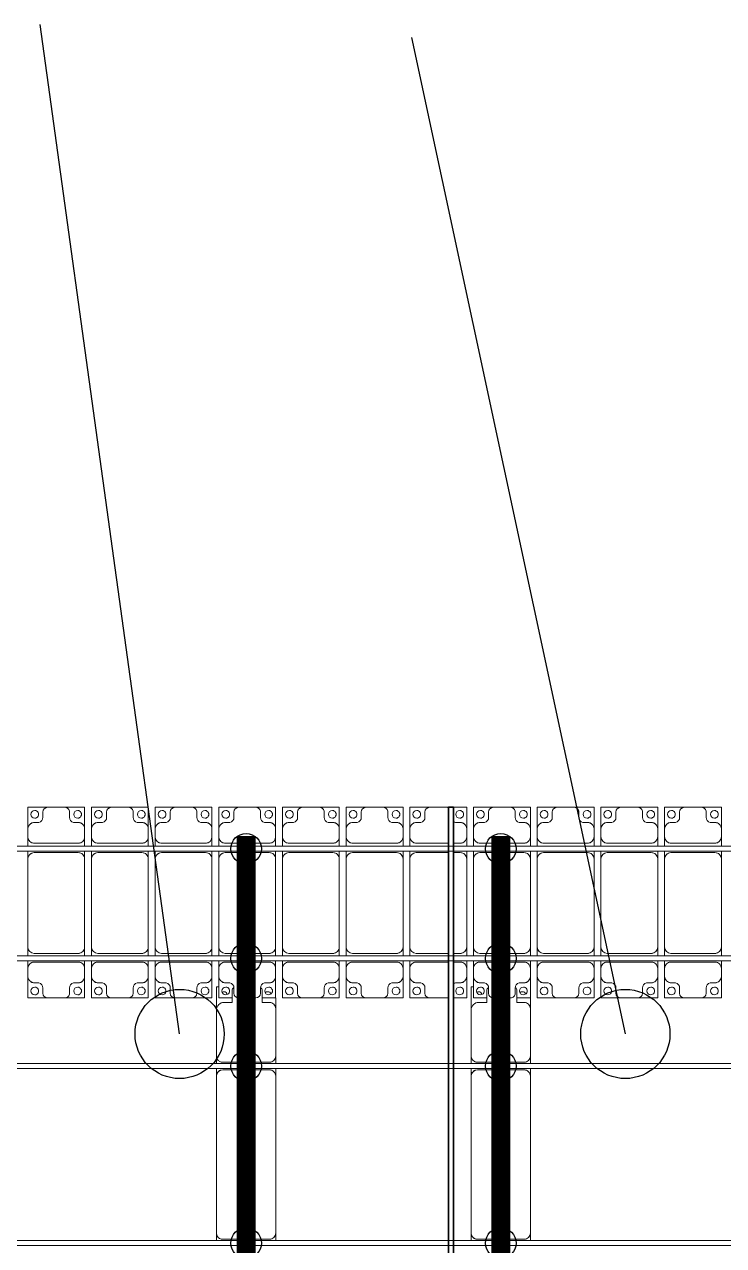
# Model space of a CAD drawing. Header units: millimetres. Extents: x -201615 to 10595, y 61217 to 115919.
# Drawn here: x -113625 to -108134, y 105313 to 114898 of the extents above; entities that cross this region are included whole.
import ezdxf

# ---------------------------------------------------------------- set-up
doc = ezdxf.new("R2010")
doc.units = ezdxf.units.MM
doc.layers.add('A-GENM', color=13, linetype='Continuous', lineweight=9)
doc.layers.add('S-BEAM', color=12, linetype='Continuous', lineweight=9)
for name, color, linetype in [('GC-BICH NEO', 6, 'Continuous'), ('GC-DAY NEO', 5, 'Continuous'), ('GC-HOP 40x60 GIA CUONG', 1, 'Continuous')]:
    doc.layers.add(name, color=color, linetype=linetype)

# ---------------------------------------------------------------- blocks, each defined once
blk = doc.blocks.new('Dai phaodi lai - DẢI PHAO ĐI LẠI-38152-BỐ TRÍ KHUNG KẾT CẤU BÈ PIN 03')
at = {"layer": 'A-GENM', "color": 7}
for p, q in [((80276.8, 748.4), (80433.1, 748.4)), ((80276.8, 579.3), (80276.8, 748.4)), ((80395.1, 710.4), (80395.1, 670.7)), ((80566.9, 748.4), (80433.1, 748.4)), ((80566.9, 748.4), (80723.2, 748.4)), ((80604.9, 670.7), (80604.9, 710.4)), ((80723.2, 748.4), (80723.2, 579.3)), ((80776.8, 748.4), (80933.1, 748.4)), ((80776.8, 579.3), (80776.8, 748.4)), ((80895.1, 710.4), (80895.1, 670.7)), ((81066.9, 748.4), (80933.1, 748.4)), ((81066.9, 748.4), (81223.2, 748.4)), ((81104.9, 670.7), (81104.9, 710.4)), ((81223.2, 748.4), (81223.2, 579.3)), ((81276.8, 748.4), (81433.1, 748.4)), ((81276.8, 579.3), (81276.8, 748.4)), ((81395.1, 710.4), (81395.1, 670.7)), ((81566.9, 748.4), (81433.1, 748.4)), ((81566.9, 748.4), (81723.2, 748.4)), ((81604.9, 670.7), (81604.9, 710.4)), ((81723.2, 748.4), (81723.2, 579.3)), ((81776.8, 748.4), (81933.1, 748.4)), ((81776.8, 579.3), (81776.8, 748.4)), ((81895.1, 710.4), (81895.1, 670.7)), ((82066.9, 748.4), (81933.1, 748.4)), ((82066.9, 748.4), (82223.2, 748.4)), ((82104.9, 670.7), (82104.9, 710.4)), ((82223.2, 748.4), (82223.2, 579.3)), ((82276.8, 748.4), (82433.1, 748.4)), ((82276.8, 579.3), (82276.8, 748.4)), ((82395.1, 710.4), (82395.1, 670.7)), ((82566.9, 748.4), (82433.1, 748.4)), ((82566.9, 748.4), (82723.2, 748.4)), ((82604.9, 670.7), (82604.9, 710.4)), ((82723.2, 748.4), (82723.2, 579.3)), ((82776.8, 748.4), (82933.1, 748.4)), ((82776.8, 579.3), (82776.8, 748.4)), ((82895.1, 710.4), (82895.1, 670.7)), ((83066.9, 748.4), (82933.1, 748.4)), ((83066.9, 748.4), (83223.2, 748.4)), ((83104.9, 670.7), (83104.9, 710.4)), ((83223.2, 748.4), (83223.2, 579.3)), ((83276.8, 748.4), (83433.1, 748.4)), ((83276.8, 579.3), (83276.8, 748.4)), ((83395.1, 710.4), (83395.1, 670.7)), ((83566.9, 748.4), (83433.1, 748.4)), ((83566.9, 748.4), (83579.8, 748.4)), ((83619.8, 748.4), (83723.2, 748.4)), ((83723.2, 748.4), (83723.2, 579.3)), ((83776.8, 748.4), (83933.1, 748.4)), ((83776.8, 579.3), (83776.8, 748.4)), ((83895.1, 710.4), (83895.1, 670.7)), ((84066.9, 748.4), (83933.1, 748.4)), ((84066.9, 748.4), (84223.2, 748.4)), ((84104.9, 670.7), (84104.9, 710.4)), ((84223.2, 748.4), (84223.2, 579.3)), ((84276.8, 748.4), (84433.1, 748.4)), ((84276.8, 579.3), (84276.8, 748.4)), ((84395.1, 710.4), (84395.1, 670.7)), ((84566.9, 748.4), (84433.1, 748.4)), ((84566.9, 748.4), (84723.2, 748.4)), ((84604.9, 670.7), (84604.9, 710.4)), ((84723.2, 748.4), (84723.2, 579.3)), ((84776.8, 748.4), (84933.1, 748.4)), ((84776.8, 579.3), (84776.8, 748.4)), ((84895.1, 710.4), (84895.1, 670.7)), ((85066.9, 748.4), (84933.1, 748.4)), ((85066.9, 748.4), (85223.2, 748.4)), ((85104.9, 670.7), (85104.9, 710.4)), ((85223.2, 748.4), (85223.2, 579.3)), ((85276.8, 748.4), (85433.1, 748.4)), ((85276.8, 579.3), (85276.8, 748.4)), ((85395.1, 710.4), (85395.1, 670.7)), ((85566.9, 748.4), (85433.1, 748.4)), ((85566.9, 748.4), (85723.2, 748.4)), ((85604.9, 670.7), (85604.9, 710.4)), ((85723.2, 748.4), (85723.2, 579.3)), ((80276.8, 579.3), (80276.8, 516.7)), ((80364.3, 629.3), (80326.8, 629.3)), ((80673.2, 629.3), (80635.7, 629.3)), ((80723.2, 516.7), (80723.2, 579.3)), ((80776.8, 579.3), (80776.8, 516.7)), ((80864.3, 629.3), (80826.8, 629.3)), ((81173.2, 629.3), (81135.7, 629.3)), ((81223.2, 516.7), (81223.2, 579.3)), ((81276.8, 579.3), (81276.8, 516.7)), ((81364.3, 629.3), (81326.8, 629.3)), ((81673.2, 629.3), (81635.7, 629.3)), ((81723.2, 516.7), (81723.2, 579.3)), ((81776.8, 579.3), (81776.8, 516.7)), ((81864.3, 629.3), (81826.8, 629.3)), ((82173.2, 629.3), (82135.7, 629.3)), ((82223.2, 516.7), (82223.2, 579.3)), ((82276.8, 579.3), (82276.8, 516.7)), ((82364.3, 629.3), (82326.8, 629.3)), ((82673.2, 629.3), (82635.7, 629.3)), ((82723.2, 516.7), (82723.2, 579.3)), ((82776.8, 579.3), (82776.8, 516.7)), ((82864.3, 629.3), (82826.8, 629.3)), ((83173.2, 629.3), (83135.7, 629.3)), ((83223.2, 516.7), (83223.2, 579.3)), ((83276.8, 579.3), (83276.8, 516.7)), ((83364.3, 629.3), (83326.8, 629.3)), ((83673.2, 629.3), (83635.7, 629.3)), ((83723.2, 516.7), (83723.2, 579.3)), ((83776.8, 579.3), (83776.8, 516.7)), ((83864.3, 629.3), (83826.8, 629.3)), ((84173.2, 629.3), (84135.7, 629.3)), ((84223.2, 516.7), (84223.2, 579.3)), ((84276.8, 579.3), (84276.8, 516.7)), ((84364.3, 629.3), (84326.8, 629.3)), ((84673.2, 629.3), (84635.7, 629.3)), ((84723.2, 516.7), (84723.2, 579.3)), ((84776.8, 579.3), (84776.8, 516.7)), ((84864.3, 629.3), (84826.8, 629.3)), ((85173.2, 629.3), (85135.7, 629.3)), ((85223.2, 516.7), (85223.2, 579.3)), ((85276.8, 579.3), (85276.8, 516.7)), ((85364.3, 629.3), (85326.8, 629.3)), ((85673.2, 629.3), (85635.7, 629.3)), ((85723.2, 516.7), (85723.2, 579.3)), ((80276.8, 443.3), (80276.8, 516.7)), ((80723.2, 516.7), (80723.2, 443.3)), ((80776.8, 443.3), (80776.8, 516.7)), ((81223.2, 516.7), (81223.2, 443.3)), ((81276.8, 443.3), (81276.8, 516.7)), ((81723.2, 516.7), (81723.2, 443.3)), ((81776.8, 443.3), (81776.8, 516.7)), ((82223.2, 516.7), (82223.2, 443.3)), ((82276.8, 443.3), (82276.8, 516.7)), ((82723.2, 516.7), (82723.2, 443.3)), ((82776.8, 443.3), (82776.8, 516.7)), ((83223.2, 516.7), (83223.2, 443.3)), ((83276.8, 443.3), (83276.8, 516.7)), ((83723.2, 516.7), (83723.2, 443.3)), ((83776.8, 443.3), (83776.8, 516.7)), ((84223.2, 516.7), (84223.2, 443.3)), ((84276.8, 443.3), (84276.8, 516.7)), ((84723.2, 516.7), (84723.2, 443.3)), ((84776.8, 443.3), (84776.8, 516.7)), ((85223.2, 516.7), (85223.2, 443.3)), ((85276.8, 443.3), (85276.8, 516.7)), ((85723.2, 516.7), (85723.2, 443.3)), ((80276.8, 343.3), (80276.8, 403.3)), ((80326.8, 466.7), (80673.2, 466.7)), ((80673.2, 393.3), (80326.8, 393.3)), ((80723.2, 403.3), (80723.2, 343.3)), ((80776.8, 343.3), (80776.8, 403.3)), ((80826.8, 466.7), (81173.2, 466.7)), ((81173.2, 393.3), (80826.8, 393.3)), ((81223.2, 403.3), (81223.2, 343.3)), ((81276.8, 343.3), (81276.8, 403.3)), ((81326.8, 466.7), (81673.2, 466.7)), ((81673.2, 393.3), (81326.8, 393.3)), ((81723.2, 403.3), (81723.2, 343.3)), ((81776.8, 343.3), (81776.8, 403.3)), ((81826.8, 466.7), (82173.2, 466.7)), ((82173.2, 393.3), (81826.8, 393.3)), ((82223.2, 403.3), (82223.2, 343.3)), ((82276.8, 343.3), (82276.8, 403.3)), ((82326.8, 466.7), (82673.2, 466.7)), ((82673.2, 393.3), (82326.8, 393.3)), ((82723.2, 403.3), (82723.2, 343.3)), ((82776.8, 343.3), (82776.8, 403.3)), ((82826.8, 466.7), (83173.2, 466.7)), ((83173.2, 393.3), (82826.8, 393.3)), ((83223.2, 403.3), (83223.2, 343.3)), ((83276.8, 343.3), (83276.8, 403.3)), ((83326.8, 466.7), (83579.8, 466.7)), ((83579.8, 393.3), (83326.8, 393.3)), ((83619.8, 466.7), (83673.2, 466.7)), ((83673.2, 393.3), (83619.8, 393.3)), ((83723.2, 403.3), (83723.2, 343.3)), ((83776.8, 343.3), (83776.8, 403.3)), ((83826.8, 466.7), (84173.2, 466.7)), ((84173.2, 393.3), (83826.8, 393.3)), ((84223.2, 403.3), (84223.2, 343.3)), ((84276.8, 343.3), (84276.8, 403.3)), ((84326.8, 466.7), (84673.2, 466.7)), ((84673.2, 393.3), (84326.8, 393.3)), ((84723.2, 403.3), (84723.2, 343.3)), ((84776.8, 343.3), (84776.8, 403.3)), ((84826.8, 466.7), (85173.2, 466.7)), ((85173.2, 393.3), (84826.8, 393.3)), ((85223.2, 403.3), (85223.2, 343.3)), ((85276.8, 343.3), (85276.8, 403.3)), ((85326.8, 466.7), (85673.2, 466.7)), ((85673.2, 393.3), (85326.8, 393.3)), ((85723.2, 403.3), (85723.2, 343.3)), ((80276.8, 343.3), (80276.8, -348.3)), ((80723.2, -348.3), (80723.2, 343.3)), ((80776.8, 343.3), (80776.8, -348.3)), ((81223.2, -348.3), (81223.2, 343.3)), ((81276.8, 343.3), (81276.8, -348.3)), ((81723.2, -348.3), (81723.2, 343.3)), ((81776.8, 343.3), (81776.8, -348.3)), ((82223.2, -348.3), (82223.2, 343.3)), ((82276.8, 343.3), (82276.8, -348.3)), ((82723.2, -348.3), (82723.2, 343.3)), ((82776.8, 343.3), (82776.8, -348.3)), ((83223.2, -348.3), (83223.2, 343.3)), ((83276.8, 343.3), (83276.8, -348.3)), ((83723.2, -348.3), (83723.2, 343.3)), ((83776.8, 343.3), (83776.8, -348.3)), ((84223.2, -348.3), (84223.2, 343.3)), ((84276.8, 343.3), (84276.8, -348.3)), ((84723.2, -348.3), (84723.2, 343.3)), ((84776.8, 343.3), (84776.8, -348.3)), ((85223.2, -348.3), (85223.2, 343.3)), ((85276.8, 343.3), (85276.8, -348.3)), ((85723.2, -348.3), (85723.2, 343.3)), ((80276.8, -416.7), (80276.8, -348.3)), ((80723.2, -348.3), (80723.2, -416.7)), ((80776.8, -416.7), (80776.8, -348.3)), ((81223.2, -348.3), (81223.2, -416.7)), ((81276.8, -416.7), (81276.8, -348.3)), ((81723.2, -348.3), (81723.2, -416.7)), ((81776.8, -416.7), (81776.8, -348.3)), ((82223.2, -348.3), (82223.2, -416.7)), ((82276.8, -416.7), (82276.8, -348.3)), ((82723.2, -348.3), (82723.2, -416.7)), ((82776.8, -416.7), (82776.8, -348.3)), ((83223.2, -348.3), (83223.2, -416.7)), ((83276.8, -416.7), (83276.8, -348.3)), ((83723.2, -348.3), (83723.2, -416.7)), ((83776.8, -416.7), (83776.8, -348.3)), ((84223.2, -348.3), (84223.2, -416.7)), ((84276.8, -416.7), (84276.8, -348.3)), ((84723.2, -348.3), (84723.2, -416.7)), ((84776.8, -416.7), (84776.8, -348.3)), ((85223.2, -348.3), (85223.2, -416.7)), ((85276.8, -416.7), (85276.8, -348.3)), ((85723.2, -348.3), (85723.2, -416.7)), ((80276.8, -516.7), (80276.8, -456.7)), ((80326.8, -398.3), (80673.2, -398.3)), ((80673.2, -466.7), (80326.8, -466.7)), ((80723.2, -456.7), (80723.2, -516.7)), ((80776.8, -516.7), (80776.8, -456.7)), ((80826.8, -398.3), (81173.2, -398.3)), ((81173.2, -466.7), (80826.8, -466.7)), ((81223.2, -456.7), (81223.2, -516.7)), ((81276.8, -516.7), (81276.8, -456.7)), ((81326.8, -398.3), (81673.2, -398.3)), ((81673.2, -466.7), (81326.8, -466.7)), ((81723.2, -456.7), (81723.2, -516.7)), ((81776.8, -516.7), (81776.8, -456.7)), ((81826.8, -398.3), (82173.2, -398.3)), ((82173.2, -466.7), (81826.8, -466.7)), ((82223.2, -456.7), (82223.2, -516.7)), ((82276.8, -516.7), (82276.8, -456.7)), ((82326.8, -398.3), (82673.2, -398.3)), ((82673.2, -466.7), (82326.8, -466.7)), ((82723.2, -456.7), (82723.2, -516.7)), ((82776.8, -516.7), (82776.8, -456.7)), ((82826.8, -398.3), (83173.2, -398.3)), ((83173.2, -466.7), (82826.8, -466.7)), ((83223.2, -456.7), (83223.2, -516.7)), ((83276.8, -516.7), (83276.8, -456.7)), ((83326.8, -398.3), (83579.8, -398.3)), ((83579.8, -466.7), (83326.8, -466.7)), ((83619.8, -398.3), (83673.2, -398.3)), ((83673.2, -466.7), (83619.8, -466.7)), ((83723.2, -456.7), (83723.2, -516.7)), ((83776.8, -516.7), (83776.8, -456.7)), ((83826.8, -398.3), (84173.2, -398.3)), ((84173.2, -466.7), (83826.8, -466.7)), ((84223.2, -456.7), (84223.2, -516.7)), ((84276.8, -516.7), (84276.8, -456.7)), ((84326.8, -398.3), (84673.2, -398.3)), ((84673.2, -466.7), (84326.8, -466.7)), ((84723.2, -456.7), (84723.2, -516.7)), ((84776.8, -516.7), (84776.8, -456.7)), ((84826.8, -398.3), (85173.2, -398.3)), ((85173.2, -466.7), (84826.8, -466.7)), ((85223.2, -456.7), (85223.2, -516.7)), ((85276.8, -516.7), (85276.8, -456.7)), ((85326.8, -398.3), (85673.2, -398.3)), ((85673.2, -466.7), (85326.8, -466.7)), ((85723.2, -456.7), (85723.2, -516.7)), ((80276.8, -516.7), (80276.8, -579.3)), ((80723.2, -579.3), (80723.2, -516.7)), ((80776.8, -516.7), (80776.8, -579.3)), ((81223.2, -579.3), (81223.2, -516.7)), ((81276.8, -516.7), (81276.8, -579.3)), ((81723.2, -579.3), (81723.2, -516.7)), ((81776.8, -516.7), (81776.8, -579.3)), ((82223.2, -579.3), (82223.2, -516.7)), ((82276.8, -516.7), (82276.8, -579.3)), ((82723.2, -579.3), (82723.2, -516.7)), ((82776.8, -516.7), (82776.8, -579.3)), ((83223.2, -579.3), (83223.2, -516.7)), ((83276.8, -516.7), (83276.8, -579.3)), ((83723.2, -579.3), (83723.2, -516.7)), ((83776.8, -516.7), (83776.8, -579.3)), ((84223.2, -579.3), (84223.2, -516.7)), ((84276.8, -516.7), (84276.8, -579.3)), ((84723.2, -579.3), (84723.2, -516.7)), ((84776.8, -516.7), (84776.8, -579.3)), ((85223.2, -579.3), (85223.2, -516.7)), ((85276.8, -516.7), (85276.8, -579.3)), ((85723.2, -579.3), (85723.2, -516.7)), ((80276.8, -748.4), (80276.8, -579.3)), ((80326.8, -629.3), (80364.3, -629.3)), ((80395.1, -670.7), (80395.1, -710.4)), ((80604.9, -710.4), (80604.9, -670.7)), ((80635.7, -629.3), (80673.2, -629.3)), ((80723.2, -579.3), (80723.2, -748.4)), ((80776.8, -748.4), (80776.8, -579.3)), ((80826.8, -629.3), (80864.3, -629.3)), ((80895.1, -670.7), (80895.1, -710.4)), ((81104.9, -710.4), (81104.9, -670.7)), ((81135.7, -629.3), (81173.2, -629.3)), ((81223.2, -579.3), (81223.2, -748.4)), ((81276.8, -748.4), (81276.8, -579.3)), ((81326.8, -629.3), (81364.3, -629.3)), ((81395.1, -670.7), (81395.1, -710.4)), ((81604.9, -710.4), (81604.9, -670.7)), ((81635.7, -629.3), (81673.2, -629.3)), ((81723.2, -579.3), (81723.2, -748.4)), ((81776.8, -748.4), (81776.8, -579.3)), ((81826.8, -629.3), (81864.3, -629.3)), ((81895.1, -670.7), (81895.1, -710.4)), ((82104.9, -710.4), (82104.9, -670.7)), ((82135.7, -629.3), (82173.2, -629.3)), ((82223.2, -579.3), (82223.2, -748.4)), ((82276.8, -748.4), (82276.8, -579.3)), ((82326.8, -629.3), (82364.3, -629.3)), ((82395.1, -670.7), (82395.1, -710.4)), ((82604.9, -710.4), (82604.9, -670.7)), ((82635.7, -629.3), (82673.2, -629.3)), ((82723.2, -579.3), (82723.2, -748.4)), ((82776.8, -748.4), (82776.8, -579.3)), ((82826.8, -629.3), (82864.3, -629.3)), ((82895.1, -670.7), (82895.1, -710.4)), ((83104.9, -710.4), (83104.9, -670.7)), ((83135.7, -629.3), (83173.2, -629.3)), ((83223.2, -579.3), (83223.2, -748.4)), ((83276.8, -748.4), (83276.8, -579.3)), ((83326.8, -629.3), (83364.3, -629.3)), ((83395.1, -670.7), (83395.1, -710.4)), ((83635.7, -629.3), (83673.2, -629.3)), ((83723.2, -579.3), (83723.2, -748.4)), ((83776.8, -748.4), (83776.8, -579.3)), ((83826.8, -629.3), (83864.3, -629.3)), ((83895.1, -670.7), (83895.1, -710.4)), ((84104.9, -710.4), (84104.9, -670.7)), ((84135.7, -629.3), (84173.2, -629.3)), ((84223.2, -579.3), (84223.2, -748.4)), ((84276.8, -748.4), (84276.8, -579.3)), ((84326.8, -629.3), (84364.3, -629.3)), ((84395.1, -670.7), (84395.1, -710.4)), ((84604.9, -710.4), (84604.9, -670.7)), ((84635.7, -629.3), (84673.2, -629.3)), ((84723.2, -579.3), (84723.2, -748.4)), ((84776.8, -748.4), (84776.8, -579.3)), ((84826.8, -629.3), (84864.3, -629.3)), ((84895.1, -670.7), (84895.1, -710.4)), ((85104.9, -710.4), (85104.9, -670.7)), ((85135.7, -629.3), (85173.2, -629.3)), ((85223.2, -579.3), (85223.2, -748.4)), ((85276.8, -748.4), (85276.8, -579.3)), ((85326.8, -629.3), (85364.3, -629.3)), ((85395.1, -670.7), (85395.1, -710.4)), ((85604.9, -710.4), (85604.9, -670.7)), ((85635.7, -629.3), (85673.2, -629.3)), ((85723.2, -579.3), (85723.2, -748.4)), ((80433.1, -748.4), (80276.8, -748.4)), ((80433.1, -748.4), (80566.9, -748.4)), ((80723.2, -748.4), (80566.9, -748.4)), ((80933.1, -748.4), (80776.8, -748.4)), ((80933.1, -748.4), (81066.9, -748.4)), ((81223.2, -748.4), (81066.9, -748.4)), ((81433.1, -748.4), (81276.8, -748.4)), ((81433.1, -748.4), (81566.9, -748.4)), ((81723.2, -748.4), (81566.9, -748.4)), ((81881.6, -748.4), (81776.8, -748.4)), ((81933.1, -748.4), (82066.9, -748.4)), ((82223.2, -748.4), (82118, -748.4)), ((82433.1, -748.4), (82276.8, -748.4)), ((82433.1, -748.4), (82566.9, -748.4)), ((82723.2, -748.4), (82566.9, -748.4)), ((82933.1, -748.4), (82776.8, -748.4)), ((82933.1, -748.4), (83066.9, -748.4)), ((83223.2, -748.4), (83066.9, -748.4)), ((83433.1, -748.4), (83276.8, -748.4)), ((83433.1, -748.4), (83566.9, -748.4)), ((83579.8, -748.4), (83566.9, -748.4)), ((83723.2, -748.4), (83619.8, -748.4)), ((83881.6, -748.4), (83776.8, -748.4)), ((83933.1, -748.4), (84066.9, -748.4)), ((84223.2, -748.4), (84118, -748.4)), ((84433.1, -748.4), (84276.8, -748.4)), ((84433.1, -748.4), (84566.9, -748.4)), ((84723.2, -748.4), (84566.9, -748.4)), ((84933.1, -748.4), (84776.8, -748.4)), ((84933.1, -748.4), (85066.9, -748.4)), ((85223.2, -748.4), (85066.9, -748.4)), ((85433.1, -748.4), (85276.8, -748.4)), ((85433.1, -748.4), (85566.9, -748.4)), ((85723.2, -748.4), (85566.9, -748.4))]:
    blk.add_line(p, q, dxfattribs=at)
for centre, radius, start, end in [((80331.6, 693.3), 30, 90, 270), ((80331.6, 693.3), 30, 270, 90), ((80433.1, 710.4), 38, 90, 180), ((80433.1, 710.4), 38, 90, 120), ((80566.9, 710.4), 38, 0, 90), ((80566.9, 710.4), 38, 60, 90), ((80668.4, 693.3), 30, 90, 270), ((80668.4, 693.3), 30, 270, 90), ((80831.6, 693.3), 30, 90, 270), ((80831.6, 693.3), 30, 270, 90), ((80933.1, 710.4), 38, 90, 180), ((80933.1, 710.4), 38, 90, 120), ((81066.9, 710.4), 38, 0, 90), ((81066.9, 710.4), 38, 60, 90), ((81168.4, 693.3), 30, 90, 270), ((81168.4, 693.3), 30, 270, 90), ((81331.6, 693.3), 30, 90, 270), ((81331.6, 693.3), 30, 270, 90), ((81433.1, 710.4), 38, 90, 180), ((81433.1, 710.4), 38, 90, 120), ((81566.9, 710.4), 38, 0, 90), ((81566.9, 710.4), 38, 60, 90), ((81668.4, 693.3), 30, 90, 270), ((81668.4, 693.3), 30, 270, 90), ((81831.6, 693.3), 30, 90, 270), ((81831.6, 693.3), 30, 270, 90), ((81933.1, 710.4), 38, 90, 180), ((81933.1, 710.4), 38, 90, 120), ((82066.9, 710.4), 38, 360, 90), ((82066.9, 710.4), 38, 60, 90), ((82168.4, 693.3), 30, 90, 270), ((82168.4, 693.3), 30, 270, 90), ((82331.6, 693.3), 30, 90, 270), ((82331.6, 693.3), 30, 270, 90), ((82433.1, 710.4), 38, 90, 180), ((82433.1, 710.4), 38, 90, 120), ((82566.9, 710.4), 38, 0, 90), ((82566.9, 710.4), 38, 60, 90), ((82668.4, 693.3), 30, 90, 270), ((82668.4, 693.3), 30, 270, 90), ((82831.6, 693.3), 30, 90, 270), ((82831.6, 693.3), 30, 270, 90), ((82933.1, 710.4), 38, 90, 180), ((82933.1, 710.4), 38, 90, 120), ((83066.9, 710.4), 38, 360, 90), ((83066.9, 710.4), 38, 60, 90), ((83168.4, 693.3), 30, 90, 270), ((83168.4, 693.3), 30, 270, 90), ((83331.6, 693.3), 30, 90, 270), ((83331.6, 693.3), 30, 270, 90), ((83433.1, 710.4), 38, 90, 180), ((83433.1, 710.4), 38, 90, 120), ((83566.9, 710.4), 38, 75, 90), ((83566.9, 710.4), 38, 75, 90), ((83668.4, 693.3), 30, 90, 270), ((83668.4, 693.3), 30, 270, 90), ((83831.6, 693.3), 30, 90, 270), ((83831.6, 693.3), 30, 270, 90), ((83933.1, 710.4), 38, 90, 180), ((83933.1, 710.4), 38, 90, 120), ((84066.9, 710.4), 38, 0, 90), ((84066.9, 710.4), 38, 60, 90), ((84168.4, 693.3), 30, 90, 270), ((84168.4, 693.3), 30, 270, 90), ((84331.6, 693.3), 30, 90, 270), ((84331.6, 693.3), 30, 270, 90), ((84433.1, 710.4), 38, 90, 180), ((84433.1, 710.4), 38, 90, 120), ((84566.9, 710.4), 38, 360, 90), ((84566.9, 710.4), 38, 60, 90), ((84668.4, 693.3), 30, 90, 270), ((84668.4, 693.3), 30, 270, 90), ((84831.6, 693.3), 30, 90, 270), ((84831.6, 693.3), 30, 270, 90), ((84933.1, 710.4), 38, 90, 180), ((84933.1, 710.4), 38, 90, 120), ((85066.9, 710.4), 38, 0, 90), ((85066.9, 710.4), 38, 60, 90), ((85168.4, 693.3), 30, 90, 270), ((85168.4, 693.3), 30, 270, 90), ((85331.6, 693.3), 30, 90, 270), ((85331.6, 693.3), 30, 270, 90), ((85433.1, 710.4), 38, 90, 180), ((85433.1, 710.4), 38, 90, 120), ((85566.9, 710.4), 38, 0, 90), ((85566.9, 710.4), 38, 60, 90), ((85668.4, 693.3), 30, 90, 270), ((85668.4, 693.3), 30, 270, 90), ((80326.8, 579.3), 50, 90, 180), ((80326.8, 579.3), 50, 90, 120), ((80355.2, 668.2), 40, 283.18854, 3.50807), ((80644.8, 668.2), 40, 176.49193, 256.81146), ((80673.2, 579.3), 50, 360, 90), ((80673.2, 579.3), 50, 60, 90), ((80826.8, 579.3), 50, 90, 180), ((80826.8, 579.3), 50, 90, 120), ((80855.2, 668.2), 40, 283.18854, 3.50807), ((81144.8, 668.2), 40, 176.49193, 256.81146), ((81173.2, 579.3), 50, 360, 90), ((81173.2, 579.3), 50, 60, 90), ((81326.8, 579.3), 50, 90, 180), ((81326.8, 579.3), 50, 90, 120), ((81355.2, 668.2), 40, 283.18854, 3.50807), ((81644.8, 668.2), 40, 176.49193, 256.81146), ((81673.2, 579.3), 50, 0, 90), ((81673.2, 579.3), 50, 60, 90), ((81826.8, 579.3), 50, 90, 180), ((81826.8, 579.3), 50, 90, 120), ((81855.2, 668.2), 40, 283.18854, 3.50807), ((82144.8, 668.2), 40, 176.49193, 256.81146), ((82173.2, 579.3), 50, 0, 90), ((82173.2, 579.3), 50, 60, 90), ((82326.8, 579.3), 50, 90, 180), ((82326.8, 579.3), 50, 90, 120), ((82355.2, 668.2), 40, 283.18854, 3.50807), ((82644.8, 668.2), 40, 176.49193, 256.81146), ((82673.2, 579.3), 50, 360, 90), ((82673.2, 579.3), 50, 60, 90), ((82826.8, 579.3), 50, 90, 180), ((82826.8, 579.3), 50, 90, 120), ((82855.2, 668.2), 40, 283.18854, 3.50807), ((83144.8, 668.2), 40, 176.49193, 256.81146), ((83173.2, 579.3), 50, 360, 90), ((83173.2, 579.3), 50, 60, 90), ((83326.8, 579.3), 50, 90, 180), ((83326.8, 579.3), 50, 90, 120), ((83355.2, 668.2), 40, 283.18854, 3.50807), ((83644.8, 668.2), 40, 231.17847, 256.81146), ((83673.2, 579.3), 50, 0, 90), ((83673.2, 579.3), 50, 60, 90), ((83826.8, 579.3), 50, 90, 180), ((83826.8, 579.3), 50, 90, 120), ((83855.2, 668.2), 40, 283.18854, 3.50807), ((84144.8, 668.2), 40, 176.49193, 256.81146), ((84173.2, 579.3), 50, 0, 90), ((84173.2, 579.3), 50, 60, 90), ((84326.8, 579.3), 50, 90, 180), ((84326.8, 579.3), 50, 90, 120), ((84355.2, 668.2), 40, 283.18854, 3.50807), ((84644.8, 668.2), 40, 176.49193, 256.81146), ((84673.2, 579.3), 50, 360, 90), ((84673.2, 579.3), 50, 60, 90), ((84826.8, 579.3), 50, 90, 180), ((84826.8, 579.3), 50, 90, 120), ((84855.2, 668.2), 40, 283.18854, 3.50807), ((85144.8, 668.2), 40, 176.49193, 256.81146), ((85173.2, 579.3), 50, 360, 90), ((85173.2, 579.3), 50, 60, 90), ((85326.8, 579.3), 50, 90, 180), ((85326.8, 579.3), 50, 90, 120), ((85355.2, 668.2), 40, 283.18854, 3.50807), ((85644.8, 668.2), 40, 176.49193, 256.81146), ((85673.2, 579.3), 50, 0, 90), ((85673.2, 579.3), 50, 60, 90), ((80326.8, 516.7), 50, 180, 270), ((80673.2, 516.7), 50, 270, 0), ((80826.8, 516.7), 50, 180, 270), ((81173.2, 516.7), 50, 270, 0), ((81326.8, 516.7), 50, 180, 270), ((81673.2, 516.7), 50, 270, 360), ((81826.8, 516.7), 50, 180, 270), ((82173.2, 516.7), 50, 270, 360), ((82326.8, 516.7), 50, 180, 270), ((82673.2, 516.7), 50, 270, 0), ((82826.8, 516.7), 50, 180, 270), ((83173.2, 516.7), 50, 270, 0), ((83326.8, 516.7), 50, 180, 270), ((83673.2, 516.7), 50, 270, 0), ((83826.8, 516.7), 50, 180, 270), ((84173.2, 516.7), 50, 270, 0), ((84326.8, 516.7), 50, 180, 270), ((84673.2, 516.7), 50, 270, 360), ((84826.8, 516.7), 50, 180, 270), ((85173.2, 516.7), 50, 270, 360), ((85326.8, 516.7), 50, 180, 270), ((85673.2, 516.7), 50, 270, 360), ((80326.8, 343.3), 50, 90, 180), ((80326.8, 343.3), 50, 105, 135), ((80326.8, 516.7), 50, 240, 270), ((80673.2, 516.7), 50, 270, 300), ((80673.2, 343.3), 50, 360, 90), ((80673.2, 343.3), 50, 45, 75), ((80826.8, 343.3), 50, 90, 180), ((80826.8, 343.3), 50, 105, 135), ((80826.8, 516.7), 50, 240, 270), ((81173.2, 516.7), 50, 270, 300), ((81173.2, 343.3), 50, 360, 90), ((81173.2, 343.3), 50, 45, 75), ((81326.8, 343.3), 50, 90, 180), ((81326.8, 343.3), 50, 105, 135), ((81326.8, 516.7), 50, 240, 270), ((81673.2, 516.7), 50, 270, 300), ((81673.2, 343.3), 50, 0, 90), ((81673.2, 343.3), 50, 45, 75), ((81826.8, 343.3), 50, 90, 180), ((81826.8, 343.3), 50, 105, 135), ((81826.8, 516.7), 50, 240, 270), ((82173.2, 516.7), 50, 270, 300), ((82173.2, 343.3), 50, 0, 90), ((82173.2, 343.3), 50, 45, 75), ((82326.8, 343.3), 50, 90, 180), ((82326.8, 343.3), 50, 105, 135), ((82326.8, 516.7), 50, 240, 270), ((82673.2, 516.7), 50, 270, 300), ((82673.2, 343.3), 50, 360, 90), ((82673.2, 343.3), 50, 45, 75), ((82826.8, 343.3), 50, 90, 180), ((82826.8, 343.3), 50, 105, 135), ((82826.8, 516.7), 50, 240, 270), ((83173.2, 516.7), 50, 270, 300), ((83173.2, 343.3), 50, 360, 90), ((83173.2, 343.3), 50, 45, 75), ((83326.8, 343.3), 50, 90, 180), ((83326.8, 343.3), 50, 105, 135), ((83326.8, 516.7), 50, 240, 270), ((83673.2, 516.7), 50, 270, 300), ((83673.2, 343.3), 50, 360, 90), ((83673.2, 343.3), 50, 45, 75), ((83826.8, 343.3), 50, 90, 180), ((83826.8, 343.3), 50, 105, 135), ((83826.8, 516.7), 50, 240, 270), ((84173.2, 516.7), 50, 270, 300), ((84173.2, 343.3), 50, 0, 90), ((84173.2, 343.3), 50, 45, 75), ((84326.8, 343.3), 50, 90, 180), ((84326.8, 343.3), 50, 105, 135), ((84326.8, 516.7), 50, 240, 270), ((84673.2, 516.7), 50, 270, 300), ((84673.2, 343.3), 50, 0, 90), ((84673.2, 343.3), 50, 45, 75), ((84826.8, 343.3), 50, 90, 180), ((84826.8, 343.3), 50, 105, 135), ((84826.8, 516.7), 50, 240, 270), ((85173.2, 516.7), 50, 270, 300), ((85173.2, 343.3), 50, 360, 90), ((85173.2, 343.3), 50, 45, 75), ((85326.8, 343.3), 50, 90, 180), ((85326.8, 343.3), 50, 105, 135), ((85326.8, 516.7), 50, 240, 270), ((85673.2, 516.7), 50, 270, 300), ((85673.2, 343.3), 50, 360, 90), ((85673.2, 343.3), 50, 45, 75), ((80326.8, 343.3), 50, 150, 180), ((80826.8, 343.3), 50, 150, 180), ((81326.8, 343.3), 50, 150, 180), ((81826.8, 343.3), 50, 150, 180), ((82326.8, 343.3), 50, 150, 180), ((82826.8, 343.3), 50, 150, 180), ((83326.8, 343.3), 50, 150, 180), ((83826.8, 343.3), 50, 150, 180), ((84326.8, 343.3), 50, 150, 180), ((84826.8, 343.3), 50, 150, 180), ((85326.8, 343.3), 50, 150, 180), ((80326.8, -348.3), 50, 180, 270), ((80326.8, -348.3), 50, 195, 225), ((80673.2, -348.3), 50, 270, 0), ((80673.2, -348.3), 50, 315, 345), ((80826.8, -348.3), 50, 180, 270), ((80826.8, -348.3), 50, 195, 225), ((81173.2, -348.3), 50, 270, 0), ((81173.2, -348.3), 50, 315, 345), ((81326.8, -348.3), 50, 180, 270), ((81326.8, -348.3), 50, 195, 225), ((81673.2, -348.3), 50, 270, 0), ((81673.2, -348.3), 50, 315, 345), ((81826.8, -348.3), 50, 180, 270), ((81826.8, -348.3), 50, 195, 225), ((82173.2, -348.3), 50, 270, 0), ((82173.2, -348.3), 50, 315, 345), ((82326.8, -348.3), 50, 180, 270), ((82326.8, -348.3), 50, 195, 225), ((82673.2, -348.3), 50, 270, 0), ((82673.2, -348.3), 50, 315, 345), ((82826.8, -348.3), 50, 180, 270), ((82826.8, -348.3), 50, 195, 225), ((83173.2, -348.3), 50, 270, 0), ((83173.2, -348.3), 50, 315, 345), ((83326.8, -348.3), 50, 180, 270), ((83326.8, -348.3), 50, 195, 225), ((83673.2, -348.3), 50, 270, 0), ((83673.2, -348.3), 50, 315, 345), ((83826.8, -348.3), 50, 180, 270), ((83826.8, -348.3), 50, 195, 225), ((84173.2, -348.3), 50, 270, 0), ((84173.2, -348.3), 50, 315, 345), ((84326.8, -348.3), 50, 180, 270), ((84326.8, -348.3), 50, 195, 225), ((84673.2, -348.3), 50, 270, 0), ((84673.2, -348.3), 50, 315, 345), ((84826.8, -348.3), 50, 180, 270), ((84826.8, -348.3), 50, 195, 225), ((85173.2, -348.3), 50, 270, 0), ((85173.2, -348.3), 50, 315, 345), ((85326.8, -348.3), 50, 180, 270), ((85326.8, -348.3), 50, 195, 225), ((85673.2, -348.3), 50, 270, 0), ((85673.2, -348.3), 50, 315, 345), ((80326.8, -516.7), 50, 90, 180), ((80326.8, -516.7), 50, 90, 120), ((80673.2, -348.3), 50, 270, 300), ((80673.2, -516.7), 50, 0, 90), ((80673.2, -516.7), 50, 60, 90), ((80826.8, -516.7), 50, 90, 180), ((80826.8, -516.7), 50, 90, 120), ((81173.2, -348.3), 50, 270, 300), ((81173.2, -516.7), 50, 0, 90), ((81173.2, -516.7), 50, 60, 90), ((81326.8, -516.7), 50, 90, 180), ((81326.8, -516.7), 50, 90, 120), ((81673.2, -348.3), 50, 270, 300), ((81673.2, -516.7), 50, 0, 90), ((81673.2, -516.7), 50, 60, 90), ((81826.8, -516.7), 50, 90, 180), ((81826.8, -516.7), 50, 90, 120), ((82173.2, -348.3), 50, 270, 300), ((82173.2, -516.7), 50, 0, 90), ((82173.2, -516.7), 50, 60, 90), ((82326.8, -516.7), 50, 90, 180), ((82326.8, -516.7), 50, 90, 120), ((82673.2, -348.3), 50, 270, 300), ((82673.2, -516.7), 50, 0, 90), ((82673.2, -516.7), 50, 60, 90), ((82826.8, -516.7), 50, 90, 180), ((82826.8, -516.7), 50, 90, 120), ((83173.2, -348.3), 50, 270, 300), ((83173.2, -516.7), 50, 360, 90), ((83173.2, -516.7), 50, 60, 90), ((83326.8, -516.7), 50, 90, 180), ((83326.8, -516.7), 50, 90, 120), ((83673.2, -348.3), 50, 270, 300), ((83673.2, -516.7), 50, 0, 90), ((83673.2, -516.7), 50, 60, 90), ((83826.8, -516.7), 50, 90, 180), ((83826.8, -516.7), 50, 90, 120), ((84173.2, -348.3), 50, 270, 300), ((84173.2, -516.7), 50, 0, 90), ((84173.2, -516.7), 50, 60, 90), ((84326.8, -516.7), 50, 90, 180), ((84326.8, -516.7), 50, 90, 120), ((84673.2, -348.3), 50, 270, 300), ((84673.2, -516.7), 50, 0, 90), ((84673.2, -516.7), 50, 60, 90), ((84826.8, -516.7), 50, 90, 180), ((84826.8, -516.7), 50, 90, 120), ((85173.2, -348.3), 50, 270, 300), ((85173.2, -516.7), 50, 0, 90), ((85173.2, -516.7), 50, 60, 90), ((85326.8, -516.7), 50, 90, 180), ((85326.8, -516.7), 50, 90, 120), ((85673.2, -348.3), 50, 270, 300), ((85673.2, -516.7), 50, 0, 90), ((85673.2, -516.7), 50, 60, 90), ((80326.8, -579.3), 50, 180, 270), ((80331.6, -693.3), 30, 90, 270), ((80326.8, -579.3), 50, 240, 270), ((80331.6, -693.3), 30, 270, 90), ((80355.2, -668.2), 40, 356.49193, 76.81146), ((80644.8, -668.2), 40, 103.18854, 183.50807), ((80668.4, -693.3), 30, 90, 270), ((80668.4, -693.3), 30, 270, 90), ((80673.2, -579.3), 50, 270, 0), ((80673.2, -579.3), 50, 270, 300), ((80826.8, -579.3), 50, 180, 270), ((80831.6, -693.3), 30, 90, 270), ((80826.8, -579.3), 50, 240, 270), ((80831.6, -693.3), 30, 270, 90), ((80855.2, -668.2), 40, 356.49193, 76.81146), ((81144.8, -668.2), 40, 103.18854, 183.50807), ((81168.4, -693.3), 30, 90, 270), ((81168.4, -693.3), 30, 270, 90), ((81173.2, -579.3), 50, 270, 0), ((81173.2, -579.3), 50, 270, 300), ((81326.8, -579.3), 50, 180, 270), ((81331.6, -693.3), 30, 90, 270), ((81326.8, -579.3), 50, 240, 270), ((81331.6, -693.3), 30, 270, 90), ((81355.2, -668.2), 40, 356.49193, 76.81146), ((81644.8, -668.2), 40, 103.18854, 183.50807), ((81668.4, -693.3), 30, 90, 270), ((81668.4, -693.3), 30, 270, 90), ((81673.2, -579.3), 50, 270, 0), ((81673.2, -579.3), 50, 270, 300), ((81826.8, -579.3), 50, 180, 270), ((81831.6, -693.3), 30, 90, 270), ((81826.8, -579.3), 50, 240, 270), ((81831.6, -693.3), 30, 270, 90), ((81855.2, -668.2), 40, 356.49193, 76.81146), ((82144.8, -668.2), 40, 103.18854, 183.50807), ((82168.4, -693.3), 30, 90, 270), ((82168.4, -693.3), 30, 270, 90), ((82173.2, -579.3), 50, 270, 0), ((82173.2, -579.3), 50, 270, 300), ((82326.8, -579.3), 50, 180, 270), ((82331.6, -693.3), 30, 90, 270), ((82326.8, -579.3), 50, 240, 270), ((82331.6, -693.3), 30, 270, 90), ((82355.2, -668.2), 40, 356.49193, 76.81146), ((82644.8, -668.2), 40, 103.18854, 183.50807), ((82668.4, -693.3), 30, 90, 270), ((82668.4, -693.3), 30, 270, 90), ((82673.2, -579.3), 50, 270, 360), ((82673.2, -579.3), 50, 270, 300), ((82826.8, -579.3), 50, 180, 270), ((82831.6, -693.3), 30, 90, 270), ((82826.8, -579.3), 50, 240, 270), ((82831.6, -693.3), 30, 270, 90), ((82855.2, -668.2), 40, 356.49193, 76.81146), ((83144.8, -668.2), 40, 103.18854, 183.50807), ((83168.4, -693.3), 30, 90, 270), ((83168.4, -693.3), 30, 270, 90), ((83173.2, -579.3), 50, 270, 0), ((83173.2, -579.3), 50, 270, 300), ((83326.8, -579.3), 50, 180, 270), ((83331.6, -693.3), 30, 90, 270), ((83326.8, -579.3), 50, 240, 270), ((83331.6, -693.3), 30, 270, 90), ((83355.2, -668.2), 40, 356.49193, 76.81146), ((83644.8, -668.2), 40, 103.18854, 128.82153), ((83668.4, -693.3), 30, 90, 270), ((83668.4, -693.3), 30, 270, 90), ((83673.2, -579.3), 50, 270, 360), ((83673.2, -579.3), 50, 270, 300), ((83826.8, -579.3), 50, 180, 270), ((83831.6, -693.3), 30, 90, 270), ((83826.8, -579.3), 50, 240, 270), ((83831.6, -693.3), 30, 270, 90), ((83855.2, -668.2), 40, 356.49193, 76.81146), ((84144.8, -668.2), 40, 103.18854, 183.50807), ((84168.4, -693.3), 30, 90, 270), ((84168.4, -693.3), 30, 270, 90), ((84173.2, -579.3), 50, 270, 0), ((84173.2, -579.3), 50, 270, 300), ((84326.8, -579.3), 50, 180, 270), ((84331.6, -693.3), 30, 90, 270), ((84326.8, -579.3), 50, 240, 270), ((84331.6, -693.3), 30, 270, 90), ((84355.2, -668.2), 40, 356.49193, 76.81146), ((84644.8, -668.2), 40, 103.18854, 183.50807), ((84668.4, -693.3), 30, 90, 270), ((84668.4, -693.3), 30, 270, 90), ((84673.2, -579.3), 50, 270, 0), ((84673.2, -579.3), 50, 270, 300), ((84826.8, -579.3), 50, 180, 270), ((84831.6, -693.3), 30, 90, 270), ((84826.8, -579.3), 50, 240, 270), ((84831.6, -693.3), 30, 270, 90), ((84855.2, -668.2), 40, 356.49193, 76.81146), ((85144.8, -668.2), 40, 103.18854, 183.50807), ((85168.4, -693.3), 30, 90, 270), ((85168.4, -693.3), 30, 270, 90), ((85173.2, -579.3), 50, 270, 0), ((85173.2, -579.3), 50, 270, 300), ((85326.8, -579.3), 50, 180, 270), ((85331.6, -693.3), 30, 90, 270), ((85326.8, -579.3), 50, 240, 270), ((85331.6, -693.3), 30, 270, 90), ((85355.2, -668.2), 40, 356.49193, 76.81146), ((85644.8, -668.2), 40, 103.18854, 183.50807), ((85668.4, -693.3), 30, 90, 270), ((85668.4, -693.3), 30, 270, 90), ((85673.2, -579.3), 50, 270, 0), ((85673.2, -579.3), 50, 270, 300), ((80433.1, -710.4), 38, 180, 270), ((80433.1, -710.4), 38, 240, 270), ((80566.9, -710.4), 38, 270, 0), ((80566.9, -710.4), 38, 270, 300), ((80933.1, -710.4), 38, 180, 270), ((80933.1, -710.4), 38, 240, 270), ((81066.9, -710.4), 38, 270, 360), ((81066.9, -710.4), 38, 270, 300), ((81433.1, -710.4), 38, 180, 270), ((81433.1, -710.4), 38, 240, 270), ((81566.9, -710.4), 38, 270, 360), ((81566.9, -710.4), 38, 270, 300), ((81933.1, -710.4), 38, 180, 270), ((82066.9, -710.4), 38, 270, 360), ((82433.1, -710.4), 38, 180, 270), ((82433.1, -710.4), 38, 240, 270), ((82566.9, -710.4), 38, 270, 360), ((82566.9, -710.4), 38, 270, 300), ((82933.1, -710.4), 38, 180, 270), ((82933.1, -710.4), 38, 240, 270), ((83066.9, -710.4), 38, 270, 360), ((83066.9, -710.4), 38, 270, 300), ((83433.1, -710.4), 38, 180, 270), ((83433.1, -710.4), 38, 240, 270), ((83566.9, -710.4), 38, 270, 285), ((83566.9, -710.4), 38, 270, 285), ((83933.1, -710.4), 38, 180, 270), ((84066.9, -710.4), 38, 270, 0), ((84433.1, -710.4), 38, 180, 270), ((84433.1, -710.4), 38, 240, 270), ((84566.9, -710.4), 38, 270, 360), ((84566.9, -710.4), 38, 270, 300), ((84933.1, -710.4), 38, 180, 270), ((84933.1, -710.4), 38, 240, 270), ((85066.9, -710.4), 38, 270, 360), ((85066.9, -710.4), 38, 270, 300), ((85433.1, -710.4), 38, 180, 270), ((85433.1, -710.4), 38, 240, 270), ((85566.9, -710.4), 38, 270, 360), ((85566.9, -710.4), 38, 270, 300)]:
    blk.add_arc(centre, radius, start, end, dxfattribs=at)
blk = doc.blocks.new('Dai phao do pin - DẢI PHAO ĐỠ PIN-V17-BỐ TRÍ KHUNG KẾT CẤU BÈ PIN 03')
at = {"layer": 'A-GENM', "color": 7}
for p, q in [((31950.3, 241.6), (32009.7, 241.6)), ((33240.3, 241.6), (32009.7, 241.6)), ((33240.3, 241.6), (33300.3, 241.6)), ((33340.3, 241.6), (33399.7, 241.6)), ((33759.7, 241.6), (33399.7, 241.6)), ((33759.7, 241.6), (33942.2, 241.6)), ((33942.2, 241.6), (33942.2, 223.1)), ((31959.7, 191.6), (31959.7, -173.4)), ((33290.3, -173.4), (33290.3, 191.6)), ((33349.7, 191.6), (33349.7, -173.4)), ((33819.7, 118.2), (33819.7, 181.6)), ((33912.2, 118.2), (33819.7, 118.2)), ((33819.7, -173.4), (33819.7, -118.2)), ((33819.7, -118.2), (33912.2, -118.2)), ((32009.7, -223.4), (31950.3, -223.4)), ((32009.7, -223.4), (33240.3, -223.4)), ((33300.3, -223.4), (33240.3, -223.4)), ((33399.7, -223.4), (33340.3, -223.4)), ((33399.7, -223.4), (33769.7, -223.4)), ((33854, -223.4), (33769.7, -223.4))]:
    blk.add_line(p, q, dxfattribs=at)
for centre, radius, start, end in [((32009.7, 191.6), 50, 90, 180), ((32009.7, 191.6), 50, 120, 180), ((33240.3, 191.6), 50, 360, 90), ((33240.3, 191.6), 50, 15, 75), ((33399.7, 191.6), 50, 90, 180), ((33399.7, 191.6), 50, 150, 180), ((33759.7, 181.6), 60, 360, 90), ((33878.6, 183.2), 25, 360, 30), ((33878.6, 183.2), 25, 275.38345, 0), ((33912.2, 88.2), 30, 34.32608, 90), ((32009.7, -173.4), 50, 180, 270), ((32009.7, -173.4), 50, 180, 210), ((33240.3, -173.4), 50, 270, 360), ((33240.3, -173.4), 50, 330, 360), ((33399.7, -173.4), 50, 180, 270), ((33399.7, -173.4), 50, 180, 210), ((33769.7, -173.4), 50, 270, 0), ((33769.7, -173.4), 50, 330, 0), ((33878.6, -161.8), 25, 285, 0), ((33878.6, -161.8), 25, 0, 45), ((33912.2, -88.2), 30, 270, 324.82922), ((32009.7, -173.4), 50, 225, 255), ((33240.3, -173.4), 50, 285, 315)]:
    blk.add_arc(centre, radius, start, end, dxfattribs=at)
blk = doc.blocks.new('Dai phao do pin - DẢI PHAO ĐỠ PIN-V18-BỐ TRÍ KHUNG KẾT CẤU BÈ PIN 03')
at = {"layer": 'A-GENM', "color": 7}
for p, q in [((31950.3, 241.6), (32009.7, 241.6)), ((33240.3, 241.6), (32009.7, 241.6)), ((33240.3, 241.6), (33300.3, 241.6)), ((33340.3, 241.6), (33399.7, 241.6)), ((33759.7, 241.6), (33399.7, 241.6)), ((33759.7, 241.6), (33942.2, 241.6)), ((33942.2, 241.6), (33942.2, 223.1)), ((31959.7, 191.6), (31959.7, -173.4)), ((33290.3, -173.4), (33290.3, 191.6)), ((33349.7, 191.6), (33349.7, -173.4)), ((33819.7, 118.2), (33819.7, 181.6)), ((33912.2, 118.2), (33819.7, 118.2)), ((33819.7, -173.4), (33819.7, -118.2)), ((33819.7, -118.2), (33912.2, -118.2)), ((32009.7, -223.4), (31950.3, -223.4)), ((32009.7, -223.4), (33240.3, -223.4)), ((33300.3, -223.4), (33240.3, -223.4)), ((33399.7, -223.4), (33340.3, -223.4)), ((33399.7, -223.4), (33769.7, -223.4)), ((33854, -223.4), (33769.7, -223.4))]:
    blk.add_line(p, q, dxfattribs=at)
for centre, radius, start, end in [((32009.7, 191.6), 50, 90, 180), ((32009.7, 191.6), 50, 120, 180), ((33240.3, 191.6), 50, 360, 90), ((33240.3, 191.6), 50, 15, 75), ((33399.7, 191.6), 50, 90, 180), ((33399.7, 191.6), 50, 150, 180), ((33759.7, 181.6), 60, 360, 90), ((33878.6, 183.2), 25, 360, 30), ((33878.6, 183.2), 25, 275.38345, 0), ((33912.2, 88.2), 30, 34.32608, 90), ((32009.7, -173.4), 50, 180, 270), ((32009.7, -173.4), 50, 180, 210), ((33240.3, -173.4), 50, 270, 360), ((33240.3, -173.4), 50, 330, 360), ((33399.7, -173.4), 50, 180, 270), ((33399.7, -173.4), 50, 180, 210), ((33769.7, -173.4), 50, 270, 0), ((33769.7, -173.4), 50, 330, 0), ((33878.6, -161.8), 25, 285, 0), ((33878.6, -161.8), 25, 0, 45), ((33912.2, -88.2), 30, 270, 324.82922), ((32009.7, -173.4), 50, 225, 255), ((33240.3, -173.4), 50, 285, 315)]:
    blk.add_arc(centre, radius, start, end, dxfattribs=at)
blk = doc.blocks.new('Dầm C52 - Dầm C52-37700-BỐ TRÍ KHUNG KẾT CẤU BÈ PIN 03')
at = {"layer": 'S-BEAM', "color": 1, "lineweight": 18}
for p, q in [((-50562.7, 20), (50562.7, 20)), ((50562.7, -20), (-50562.7, -20))]:
    blk.add_line(p, q, dxfattribs=at)
blk = doc.blocks.new('Dầm C52 - Hộp 40x60-33945-BỐ TRÍ KHUNG KẾT CẤU BÈ PIN 03')
at = {"layer": 'S-BEAM', "color": 3, "lineweight": 35}
for p, q in [((-19602.5, 20), (19602.5, 20)), ((19602.5, 20), (19602.5, -20)), ((19602.5, -20), (-19602.5, -20))]:
    blk.add_line(p, q, dxfattribs=at)
blk = doc.blocks.new('HOBANMONG_BEPIN 3_rvt-1-BỐ TRÍ KHUNG KẾT CẤU BÈ PIN 03')
at = {"layer": 'A-GENM', "lineweight": 9}
for name, p, rotation in [('Dai phaodi lai - DẢI PHAO ĐI LẠI-38152-BỐ TRÍ KHUNG KẾT CẤU BÈ PIN 03', (-193874.7, 108003.4), 0.0007586094741477002), ('Dai phao do pin - DẢI PHAO ĐỠ PIN-V17-BỐ TRÍ KHUNG KẾT CẤU BÈ PIN 03', (-111874.4, 73402.1), 90.00075860989254), ('Dai phao do pin - DẢI PHAO ĐỠ PIN-V18-BỐ TRÍ KHUNG KẾT CẤU BÈ PIN 03', (-109874.4, 73402.1), 90.00075860989254)]:
    blk.add_blockref(name, p, dxfattribs=dict(at, rotation=rotation))
at = {"layer": 'S-BEAM', "lineweight": 9}
for name, p, rotation in [('Dầm C52 - Hộp 40x60-33945-BỐ TRÍ KHUNG KẾT CẤU BÈ PIN 03', (-110274.6, 89150.3), 90.00075860989091), ('Dầm C52 - Dầm C52-37700-BỐ TRÍ KHUNG KẾT CẤU BÈ PIN 03', (-143909.2, 108427.4), 180.0007586094741), ('Dầm C52 - Dầm C52-37700-BỐ TRÍ KHUNG KẾT CẤU BÈ PIN 03', (-143909.2, 107567.4), 180.0007586094741), ('Dầm C52 - Dầm C52-37700-BỐ TRÍ KHUNG KẾT CẤU BÈ PIN 03', (-143909.2, 106722), 180.0007586094741), ('Dầm C52 - Dầm C52-37700-BỐ TRÍ KHUNG KẾT CẤU BÈ PIN 03', (-143909.2, 105332), 180.0007586094741)]:
    blk.add_blockref(name, p, dxfattribs=dict(at, rotation=rotation))

msp = doc.modelspace()

# ---------------------------------------------------------------- linework, layer by layer
at = {"layer": 'GC-BICH NEO'}
for centre in [(-112405.5, 106973.6), (-108905.5, 106973.6)]:
    msp.add_circle(centre, 350, dxfattribs=at)
at = {"layer": 'GC-DAY NEO'}
for p, q in [((-112405.5, 106973.6), (-113499.9, 114898.3)), ((-108905.5, 106973.6), (-110583.4, 114795.6))]:
    msp.add_line(p, q, dxfattribs=at)
at = {"layer": 'GC-HOP 40x60 GIA CUONG', "const_width": 150}
for points in [[(-111883.7, 93527.4), (-111883.7, 108527.4)], [(-109883.7, 93527.4), (-109883.7, 108527.4)]]:
    msp.add_lwpolyline(points, dxfattribs=at)
at = {"layer": 'GC-HOP 40x60 GIA CUONG'}
for centre in [(-111883.7, 108427.4), (-109883.7, 108427.4), (-111883.7, 107567.4), (-109883.7, 107567.4), (-111883.7, 106722), (-109883.7, 106722), (-111883.7, 105332), (-109883.7, 105332)]:
    msp.add_circle(centre, 120, dxfattribs=at)

# ---------------------------------------------------------------- block references
at = {"lineweight": 5}
msp.add_blockref('HOBANMONG_BEPIN 3_rvt-1-BỐ TRÍ KHUNG KẾT CẤU BÈ PIN 03', (0, 0), dxfattribs=at)

doc.saveas('drawing.dxf')
